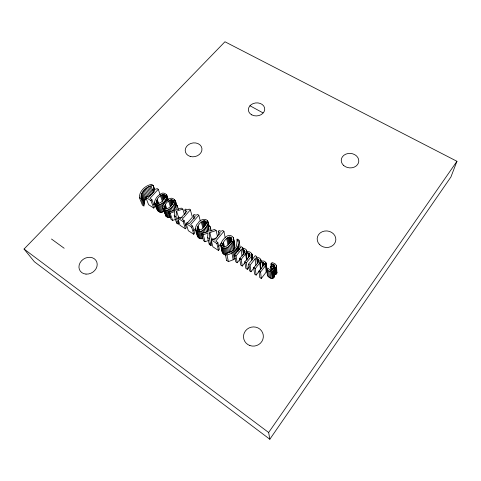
<?xml version="1.0" encoding="UTF-8"?>
<svg xmlns="http://www.w3.org/2000/svg" width="481" height="481" viewBox="0 0 481 481"><rect width="100%" height="100%" fill="white"/><g stroke="black" fill="none" stroke-linecap="round" stroke-linejoin="round"><path stroke-width="0.72" d="M208.111 223.046C207.924 217.238 199.94 219.041 198.136 223.082C193.795 226.707 195.899 232.221 197.667 236.652C198.671 238.39 200.956 239.249 202.838 238.486L200.956 231.457C204.251 229.756 207.064 226.635 208.111 223.046L208.976 226.629M238.961 240.241C239.658 247.366 233.73 253.619 226.99 254.912C220.953 253.391 234.68 252.11 234.59 248.563C238.36 247.601 235.516 235.726 238.961 240.241L240.091 247.18M250.98 271.753L250.054 265.181L255.104 258.808C263.005 257.9 255.694 265.44 253.74 267.58L254.593 274.122L256.12 275.12L255.297 268.596L260.287 262.187C268.248 261.225 261.033 268.825 259.006 271.013L259.752 277.501L261.291 278.505L266.203 272.084L266.739 270.009L265.716 262.289L263.931 261.027L260.768 261.069C261.526 258.429 258.243 256.914 256.06 257.6L256.806 256.662L255.261 255.67L248.503 264.177L249.465 270.761L250.98 271.753L254.13 267.767M266.727 270.653L266.143 263.396M271.031 263.889L273.28 264.303L274.759 265.572L274.086 266.919L272.865 266.985L271.11 265.969L270.28 267.039L272.48 268.867L271.711 270.346C269.077 271.843 268.254 265.542 266.811 269.077L267.394 275.601C268.687 277.964 273.136 279.924 274.483 276.629L274.062 269.378L273.322 268.085L275.607 267.767L276.545 266.402L276.467 265.464L274.898 263.648L272.078 262.548L271.031 263.889L271.254 266.829M274.483 276.629L274.062 269.378M252.543 259.62C253.168 255.892 251.533 250.204 246.657 251.984C247.438 249.374 244.18 247.895 242.039 248.575L242.785 247.649L241.27 246.675L234.487 255.05L235.726 261.766L237.217 262.74L240.374 258.808M237.217 262.74L236.009 256.036L241.077 249.765C248.924 248.869 241.546 256.307 239.622 258.393L240.759 265.061L242.262 266.047L244.883 262.758M174.994 200.246C175.745 204.527 171.344 208.111 167.989 210.035L170.478 217.334L168.554 217.598L165.987 216.294C165.717 212.59 161.856 209.307 163.017 205.579C164.111 203.271 165.909 201.377 167.833 199.741C172.938 195.412 176.701 201.112 176.906 206.337M154.75 202.952C159.782 210.492 173.437 193.837 162.788 193.043C158.862 194.288 155.141 198.01 154.527 202.152C155.285 206.92 158.441 216.017 164.508 210.84M211.279 231.006L210.263 226.743L208.477 225.595L208.014 231.571L201.605 233.64L203.259 234.716L208.014 233.051L207.533 237.5L209.295 244.45L211.063 245.611L211.412 240.945M211.063 245.611L209.337 238.672L209.8 232.582L216.161 230.531L217.58 236.886M153.18 185.377C149.302 185.979 145.502 187.939 143.134 191.167L146.056 198.689C143.194 199.681 145.563 208.568 142.376 205.032L139.37 197.589C139.364 190.867 145.286 185.57 151.545 184.337L153.18 185.377L154.66 189.532M178.445 209.506L177.194 205.483L175.481 204.389L174.868 210.131L168.572 212.133L170.148 213.161L174.825 211.55L174.236 215.819L176.617 223.052L178.307 224.158L178.679 220.551M178.307 224.158L175.962 216.943L176.581 211.093L182.834 209.115L184.433 214.442M210.263 226.743L209.8 231.102L214.496 229.461L216.161 230.531M209.295 244.45L209.445 242.989M143.981 206.084C141.498 201.551 139.43 195.629 143.134 191.167M177.194 205.483L176.623 209.674L181.241 208.087L182.834 209.115M176.617 223.052L176.804 221.645M231.716 238.311C231.854 241.997 225.024 250.18 222.535 244.691C223.028 241.041 230.363 232.996 231.974 239.706M197.619 230.237C195.406 225.848 204.882 216.42 206.668 223.455M233.562 238.42L233.315 240.434L230.97 244.258L232.269 251.13C236.213 247.499 234.578 242.009 233.267 237.554C231.992 235.383 228.902 234.71 226.846 236.183C224.128 238.191 221.573 240.921 220.749 244.282C221.567 247.907 220.935 254.311 225.848 255.116L224.411 248.31L221.603 246.879L220.755 245.238M222.264 252.086L222.511 250.102M261.291 278.505L260.576 272.036L265.013 266.348L266.131 264.051M164.899 208.844C162.692 204.641 172.036 195.623 173.906 202.309M242.262 266.047L241.155 259.391L246.17 253.084C254.076 252.134 246.789 259.632 244.793 261.76L245.833 268.38L247.342 269.372L246.338 262.764L250.793 257.167L251.924 254.906M156.764 203.553C154.503 199.374 163.895 190.404 165.753 197.078M456.95 161.297L450.925 176.966L269.823 439.237L34.361 261.736L24.05 249.038L224.94 41.763L456.95 161.297L268.645 432.509L269.823 439.237M273.815 274.567L276.01 274.314L276.93 272.974L276.467 265.464M266.811 269.077C268.139 271.482 272.667 273.467 274.044 270.118M256.12 275.12L261.003 268.813L260.287 262.187M247.342 269.372L249.525 266.618M235.281 258.285L233.189 259.776L228.385 261.622L226.641 260.365M218.206 231.481L220.322 232.84L214.231 240.133L212.115 238.762L211.183 239.875L212.873 246.795L218.47 250.463L219.384 249.356L217.821 242.472L215.741 241.119L223.912 231.307L222.691 230.525L221.062 231.313L219.029 230.495L218.206 231.481L218.975 235.005M218.753 246.32L221.573 242.905M218.47 250.463L216.889 243.59L217.821 242.472M193.206 215.416L195.256 216.733L189.135 223.821L187.085 222.493L186.147 223.575L188.305 230.706L193.723 234.259L194.643 233.183L192.604 226.076L190.59 224.771L198.803 215.241L197.631 214.484L196.007 215.247L194.035 214.46L193.206 215.416L194.12 218.717M193.615 230.784L195.502 228.577M193.723 234.259L191.666 227.17L192.604 226.076M184.8 210.017L186.82 211.315L180.688 218.338L178.667 217.021L177.723 218.091L180.038 225.294L185.395 228.8L186.315 227.735L184.121 220.569L182.131 219.276L190.362 209.836L189.195 209.091L187.584 209.842L185.63 209.067L184.8 210.017L185.78 213.342M185.311 225.367L192.412 217.159L190.362 209.836M185.395 228.8L183.183 221.645L184.121 220.569M224.411 248.31L227.519 247.493L230.97 244.258M153.746 204.762L155.171 203.18M152.832 189.472L154.768 190.716L148.605 197.481L146.663 196.218L145.719 197.252L148.605 204.708L153.74 208.069L154.66 207.04L151.888 199.615L149.982 198.376L158.261 189.286L157.143 188.576L155.549 189.304L153.667 188.558L152.832 189.472L153.824 192.22M153.74 208.069L150.944 200.655L151.888 199.615M141.065 198.593L139.37 197.589M148.641 186.73L151.449 194.318L148.016 196.543L145.142 188.991M201.605 233.64L203.481 240.644L205.098 241.702L208.429 240.536M168.572 212.133L171.05 219.408L172.601 220.418L175.878 219.288M216.354 238.041L211.514 239.61L209.8 232.582M179.587 218.176L182.311 217.304M195.424 228.758C195.917 231.09 198.815 232.329 200.956 231.457M163.414 208.982L166.029 210.299L167.989 210.035M249.964 105.748L262.963 112.873M145.719 197.252L150.944 200.655M174.236 215.819L175.962 216.943M177.723 218.091L183.183 221.645M186.147 223.575L191.666 227.17M207.533 237.5L209.337 238.672M211.183 239.875L216.889 243.59M234.487 255.05L236.009 256.036M239.622 258.393L241.155 259.391M244.793 261.76L246.338 262.764M248.503 264.177L250.054 265.181M253.74 267.58L255.297 268.596M259.006 271.013L260.576 272.036M51.479 239.027L64.171 248.262M24.05 249.038L268.645 432.509M162.68 207.455L165.987 216.294M266.324 268.921L266.739 270.009M197.228 228.824C200.643 232.81 206.03 225.523 206.313 222.024M164.436 207.515C167.749 211.315 173.046 204.341 173.473 200.962M156.271 202.206C159.56 205.97 164.839 199.068 165.296 195.719M141.017 196.723L143.987 204.178M141.155 195.671L144.126 203.138M141.426 194.577L144.384 202.062M141.847 193.428L144.799 200.926M142.406 192.298L145.34 199.807M144.084 190.019L146.458 196.194M146.278 188.101L149.134 195.665M147.463 187.343L150.288 194.925M156.006 204.287L158.712 211.658M156.307 205.982L157.046 208.002M155.243 203.661L157.96 211.039M154.527 202.152L157.479 210.335M156.902 204.75L159.596 212.109M149.844 186.231L152.621 193.825M156.241 201.641L156.728 202.988M150.986 185.864L153.487 192.773M156.409 201.004L157.389 203.703M157.834 204.966L160.504 212.331M158.796 204.954L161.448 212.313M156.764 200.276L157.984 203.649M157.269 199.525L158.724 203.577M153.12 185.444L154.599 189.598M159.788 204.702L162.422 212.067M160.822 204.203L163.438 211.574M164.183 209.614L166.739 216.919M161.917 203.451L163.095 206.812M163.654 209.235L165.296 213.907M165.091 210.077L167.635 217.376M163.065 202.453L163.768 204.467M158.261 189.286L160.167 194.787M160.504 195.965L162.398 201.401M164.4 206.938L164.863 208.273M161.273 195.316L162.915 200.084M164.917 205.561L166.071 208.904M164.562 206.301L165.488 208.97M166.029 210.299L168.554 217.598M165.422 204.804L166.799 208.82M161.983 194.847L163.618 199.621M166.997 210.287L169.504 217.586M164.274 201.202L164.965 203.222M163.318 194.444L164.7 198.539M162.668 194.552L164.292 199.326M163.937 194.528L165.091 197.938M169.029 209.53L169.925 212.187M170.148 213.161L172.601 220.418M165.338 199.922L166.029 201.948M166.149 198.743L166.829 200.769M164.55 194.811L165.236 196.855M234.518 244.528L234.8 245.376M170.124 208.772L171.014 211.436M165.043 195.232L165.729 197.276M166.703 197.661L167.61 200.379M171.278 207.762L172.378 211.099M166.811 195.009L168.392 199.892M166.318 194.306L167.899 199.086M168.651 201.208L170.436 206.602M167.003 196.687L168.128 200.084M169.42 200.553L171.194 205.958M170.13 200.084L171.675 204.816M172.481 206.499L174.008 211.177M171.47 199.675L172.998 204.413M170.815 199.783L172.354 204.521M172.096 199.759L173.184 203.138M173.545 205.207L175.27 210.57M172.715 200.048L173.358 202.074M173.214 200.475L173.857 202.501M174.356 204.016L175.421 207.371M176.581 211.093L178.698 217.725M175.481 204.389L175.908 205.73M174.904 202.928L175.757 205.621M174.489 199.537L176.407 205.627M197.667 236.652L195.635 228.535M165.266 214.791L165.494 215.584M196.218 230.351L198.196 237.392M197.03 231.012L198.99 238.047M197.174 228.222L197.763 230.345M197.974 231.493L199.916 238.528M198.948 231.728L200.866 238.756M197.324 227.555L198.106 230.393M197.667 226.791L198.635 230.339M199.94 231.716L201.84 238.744M198.16 226.004L199.513 230.976M203.259 234.716L205.098 241.702M202.002 230.934L202.748 233.754M198.803 215.241L200.324 221.044M201.371 222.264L202.862 227.994M203.108 230.152L203.842 232.972M204.257 229.1L205.165 232.636M202.14 221.591L203.613 227.327M202.856 221.098L204.323 226.846M205.459 227.79L206.535 232.04M203.553 220.791L204.822 225.823M204.221 220.677L205.303 224.988M204.864 220.767L205.94 225.078M205.507 221.068L206.217 223.942M206.517 226.443L207.924 232.131M207.305 225.204L208.532 230.195M206.03 221.513L206.559 223.665M207.317 220.545L207.666 221.981M207.84 224.074L208.532 226.93M208.117 222.12L209.157 226.425M207.852 221.284L208.892 225.595M220.749 244.282L222.252 251.142M221.044 246.104L222.541 252.94M221.603 246.879L223.094 253.703M222.444 247.565L223.918 254.377M222.667 244.005L223.256 246.753M223.418 248.064L224.874 254.876M222.535 244.691L222.823 246.062M223.004 243.212L223.731 246.651M225.216 253.637L226.581 260.437M223.491 242.4L224.501 247.228M226.99 254.912L228.385 261.622M225.427 248.298L226.557 253.746M226.455 248.028L227.573 253.481M223.912 231.307L225.192 237.656M227.519 247.493L228.613 252.952M226.683 238.558L227.922 244.811M228.625 246.687L229.84 252.838M227.447 237.855L228.673 244.126M228.168 237.355L229.383 243.626M229.774 245.605L231.102 252.459M228.872 237.043L230.074 243.32M231.896 253.03L233.189 259.776M229.551 236.923L230.603 242.508M232.99 252.345L234.259 259.097M230.213 237.013L231.127 241.901M234.037 251.521L234.908 256.259M231.415 237.788L231.8 239.881M232.016 242.875L233.291 249.765M230.874 237.325L231.65 241.51M232.798 241.6L234.061 248.509M233.574 239.376L234.812 246.32M233.315 240.434L234.566 247.36M235.041 250.565L235.654 253.956M233.267 237.554L234.391 243.831M236.003 249.477L236.604 252.874M236.868 248.316L237.464 251.725M237.572 247.168L238.275 251.268M237.067 239.141L237.422 241.228M238.119 246.031L238.81 250.144M238.498 244.907L239.304 249.711M237.127 239.069L237.361 240.464M241.077 249.765L242.069 255.886M242.713 249.717L243.464 254.479M243.416 249.843L244.047 253.926M242.785 247.649L243.001 249.014M243.981 250.096L244.396 252.82M244.679 250.763L244.883 252.122M244.408 250.427L244.721 252.465M245.617 253.824L246.531 259.896M244.799 251.118L245.003 252.471M246.17 253.084L247.066 259.157M245.941 253.403L246.945 260.149M246.789 251.058L246.987 252.417M246.603 250.258L246.897 252.297M247.907 253.03L248.581 257.762M248.593 253.168L249.068 256.547M249.567 253.752L249.849 255.772M249.134 253.415L249.513 256.114M249.837 254.088L250.024 255.435M251.383 256.337L251.918 260.365M251.816 253.691L252.519 259.091M251.803 255.207L252.074 257.233M251.749 255.591L252.278 259.626M251.942 254.269L252.561 258.982M255.104 258.808L255.928 265.482M256.758 258.76L257.287 263.215M257.473 258.892L257.9 262.602M258.044 259.151L258.381 262.115M258.483 259.487L258.73 261.712M258.88 260.191L259.043 261.67M258.754 259.83L258.922 261.309M259.746 262.945L260.474 269.558M260.065 262.512L260.786 269.132M260.696 259.319L260.852 260.804M260.894 260.131L261.051 261.61M262.043 262.139L262.5 266.558M263.293 262.53L263.582 265.476M262.74 262.277L263.107 265.963M263.732 262.873L263.949 265.079M264.135 263.576L264.279 265.043M264.009 263.215L264.153 264.682M265.596 265.506L266.203 272.084M266.005 262.812L266.6 269.432M265.716 262.289L265.921 264.502M265.957 264.748L266.558 271.338M267.695 270.148L268.26 276.653M276.852 272.048L276.93 272.974M268.891 271.098L269.438 277.591M270.172 271.735L270.689 278.222M270.28 267.039L270.562 270.683M271.452 271.951L271.945 278.433M271.176 263.979L271.392 266.919M271.452 267.797L271.669 270.707M272.144 268.344L272.306 270.526M272.054 271.885L272.529 278.367M272.517 264.081L272.727 267.021M272.649 271.675L273.112 278.162M273.196 271.332L273.653 277.826M273.942 270.863L274.236 275.222M273.28 264.303L273.479 267.238M273.665 270.851L274.11 277.351M273.899 264.61L274.092 267.544M274.158 268.139L274.591 274.681M274.759 265.572L274.855 267.033M274.916 268.061L275.33 274.609M274.477 265.085L274.573 266.552M275.607 267.767L276.01 274.314M276.184 267.22L276.569 273.773M251.761 114.857A8.201 6.518 -5.4 0 0 264.7 109.782A8.201 6.518 -5.4 0 0 253.198 103.559A8.201 6.518 -5.4 0 0 251.761 114.857M190.242 156.451A8.46 6.908 -12.2 0 0 201.93 148.467A8.46 6.908 -12.2 0 0 188.6 144.589A8.46 6.908 -12.2 0 0 190.242 156.451M86.003 274.104A9.5 8.015 -30.6 0 0 96.819 262.091A9.5 8.015 -30.6 0 0 81.397 260.93A9.5 8.015 -30.6 0 0 86.003 274.104M343.608 165.422A8.79 7.245 5 0 0 358.423 162.981A8.79 7.245 5 0 0 348.022 153.523A8.79 7.245 5 0 0 343.608 165.422M319.594 244.595A9.349 8.267 6.4 0 0 335.401 241.955A9.349 8.267 6.4 0 0 324.549 231.06A9.349 8.267 6.4 0 0 319.594 244.595M249.886 345.544A9.945 9.59 -12.4 0 0 263.227 334.848A9.945 9.59 -12.4 0 0 247.156 329.16A9.945 9.59 -12.4 0 0 249.886 345.544"/></g></svg>
